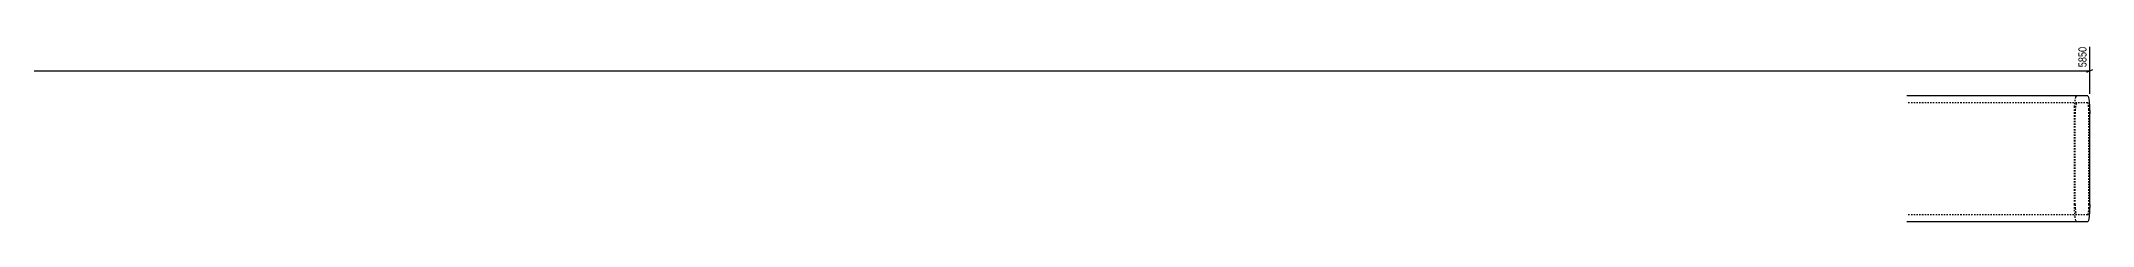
# Model space of a CAD drawing. Header units: millimetres. Extents: x 9 to 17810, y 7 to 306.
# Drawn here: x 14873 to 17810, y 14 to 266 of the extents above; entities that cross this region are included whole.
import ezdxf

# ---------------------------------------------------------------- set-up
doc = ezdxf.new("R2010")
doc.units = ezdxf.units.MM
doc.linetypes.add('DXK_LINE_DOT2', pattern=[3.9198, 1.9599, -1.9599])
doc.layers.add('MÅLSÆTNING', color=7, linetype='Continuous')
doc.layers.add('STÅL', color=7, linetype='Continuous')
doc.styles.add('Arial Narrow', font='ARIALN.TTF', dxfattribs={"height": 0.2})

msp = doc.modelspace()

# ---------------------------------------------------------------- linework, layer by layer
at = {"layer": 'MÅLSÆTNING', "color": 7, "linetype": 'Continuous'}
for p, q in [((17805.2, 196.5), (17805.2, 263.9)), ((14375.4, 229.5), (17805.2, 229.5)), ((17800.7, 227.7), (17809.7, 231.3))]:
    msp.add_line(p, q, dxfattribs=at)
at = {"layer": 'STÅL', "color": 2, "linetype": 'Continuous'}
for p, q in [((17802.1, 193.5), (17543.1, 193.5)), ((17802.1, 193.5), (17803.3, 191.6)), ((17803.3, 191.6), (17804.3, 186.2)), ((17804.3, 186.2), (17804.9, 178.1)), ((17804.9, 178.1), (17805.2, 168.5)), ((17805.2, 38.5), (17805.2, 168.5)), ((17805.2, 38.5), (17804.9, 28.9)), ((17802.1, 13.5), (17543.1, 13.5)), ((17803.3, 15.4), (17802.1, 13.5)), ((17804.3, 20.8), (17803.3, 15.4)), ((17804.9, 28.9), (17804.3, 20.8))]:
    msp.add_line(p, q, dxfattribs=at)
at = {"layer": 'STÅL', "color": 7, "linetype": 'DXK_LINE_DOT2'}
for p, q in [((17802.1, 183.5), (17543.1, 183.5)), ((17783.1, 168.5), (17783.3, 178.1)), ((17783.3, 178.1), (17784, 186.2)), ((17784, 186.2), (17785, 191.6)), ((17784.8, 179.1), (17784.4, 174.2)), ((17785.4, 182.4), (17784.8, 179.1)), ((17785, 191.6), (17786.1, 193.5)), ((17786.1, 183.5), (17785.4, 182.4)), ((17802.8, 182.4), (17802.1, 183.5)), ((17803.4, 179.1), (17802.8, 182.4)), ((17803.8, 174.2), (17803.4, 179.1)), ((17783.1, 38.5), (17783.1, 168.5)), ((17784.4, 174.2), (17784.3, 168.5)), ((17784.3, 38.5), (17784.3, 168.5)), ((17803.9, 168.5), (17803.8, 174.2)), ((17803.9, 38.5), (17803.9, 168.5)), ((17783.3, 28.9), (17783.1, 38.5)), ((17784.3, 38.5), (17784.4, 32.8)), ((17784.4, 32.8), (17784.8, 27.9)), ((17803.4, 27.9), (17803.8, 32.8)), ((17803.8, 32.8), (17803.9, 38.5)), ((17802.1, 23.5), (17543.1, 23.5)), ((17784, 20.8), (17783.3, 28.9)), ((17785, 15.4), (17784, 20.8)), ((17784.8, 27.9), (17785.4, 24.6)), ((17786.1, 13.5), (17785, 15.4)), ((17785.4, 24.6), (17786.1, 23.5)), ((17802.1, 23.5), (17802.8, 24.6)), ((17802.8, 24.6), (17803.4, 27.9))]:
    msp.add_line(p, q, dxfattribs=at)

# ---------------------------------------------------------------- next in the draw order: wipeouts: each hides what was drawn before it
at = {"color": 0, "linetype": 'Continuous'}
msp.add_wipeout([(17802.8, 266.2), (17786, 266.2), (17786, 232.2), (17802.8, 232.2)], dxfattribs=at).dxf.layer = 'MÅLSÆTNING'

# ---------------------------------------------------------------- next in the draw order: texts
at = {"layer": 'MÅLSÆTNING', "color": 3, "linetype": 'Continuous', "style": 'Arial Narrow'}
msp.add_text('5850', height=11.45, rotation=90.0002, dxfattribs=at).set_placement((17800.4, 234.6))

doc.saveas('drawing.dxf')
